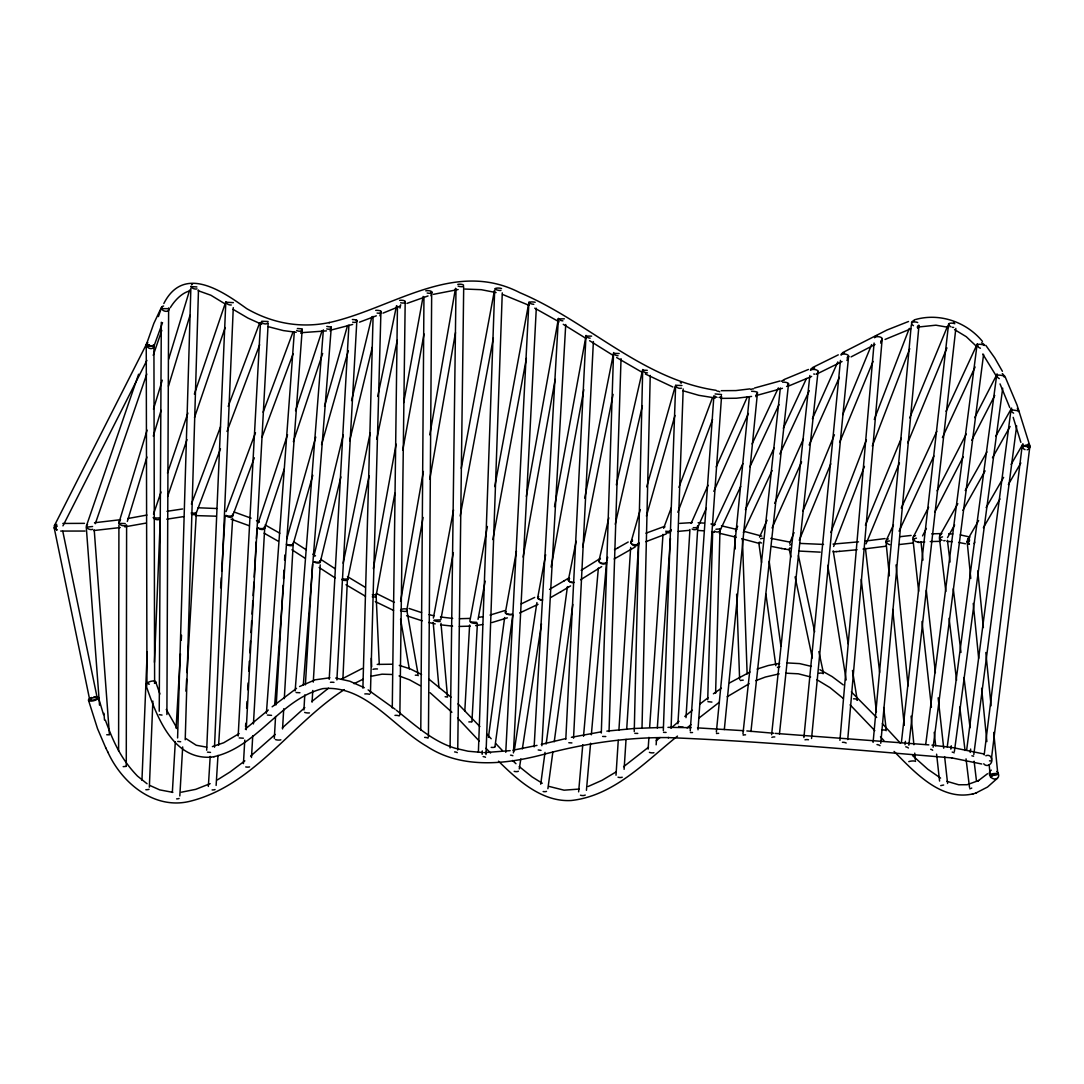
<?xml version="1.0" encoding="UTF-8"?>
<svg xmlns="http://www.w3.org/2000/svg" width="1084" height="1084" viewBox="0 0 1084 1084"><rect width="100%" height="100%" fill="white"/><g stroke="black" fill="none" stroke-linecap="round" stroke-linejoin="round"><path stroke-width="1.5" d="M118.603 751.063L118.915 524.941M126.272 766.32L126.611 524.995M159.24 711.239L161.299 322.233M166.895 714.559L168.63 308.439M420.782 730.318L423.952 297.111M428.424 736.944L431.689 291.881M392.272 707.947L397.449 306.365M399.861 715.047L405.186 301.664M450.077 747.946L455.998 288.696M457.733 750.006L463.695 287.368M634.248 731.605L642.677 370.186L647.27 370.335M641.999 728.394L650.224 375.43M362.896 688.15L373.099 316.392M370.443 693.245L380.931 311.393M177.6 737.933L190.865 288.181M185.215 739.762L198.48 290.011M707.716 699.776L712.662 532M715.603 693.353L720.02 528.667M601.308 733.041L613.53 353.357L619.167 353.519M609.032 731.605L621.037 358.668M478.383 752.377L494.656 290.661M482.163 754.315L482.285 750.927M485.998 754.559L502.271 292.856M663.327 730.657L675.644 385.294L681.931 385.511M671.118 727.567L683.191 388.939M141.95 780.317L147.194 652.067M149.348 787.174L152.871 701.118M154.456 662.31L160.242 520.564M206.678 750.209L225.797 302.219L233.358 302.653M214.51 747.228L233.277 307.626M342.896 679.194L347.422 578.964A3.862 1.396 11.7 0 1 346.392 580.401A3.862 1.396 11.7 0 1 342.097 579.832M505.767 752.31L528.897 302.572M513.437 752.879L536.295 308.222M565.794 739.41L585.97 336.054L591.607 336.135M573.544 738.163L593.382 341.555M238.168 736.009L260.485 322.693M246.217 729.735L268.168 323.14M329.211 679.329L348.913 325.051M336.88 679.898L356.853 320.552M464.792 711.307L469.616 625.021M471.919 721.741L477.394 623.842M243.426 763.61L244.781 740.101M245.553 726.659L245.756 723.299M246.624 708.177L247.003 701.47M247.68 689.709L248.073 682.988M248.751 671.226L249.334 661.145M249.821 652.758L250.499 640.996M250.973 632.595L251.651 620.834M252.044 614.113L252.816 600.685M253.114 595.644L253.886 582.203M254.171 577.162L256.203 541.892M256.407 538.531L256.989 528.45M251.488 757.54L252.748 735.697M253.426 723.936L264.753 527.407M274.306 738.407L275.566 716.538M276.244 704.763L283.114 585.306M283.493 578.571L283.981 570.157M284.564 560.062L284.848 555.022M282.558 728.936L283.723 708.746M284.306 698.652L293.208 543.856M534.127 746.862L558.355 318.913L564.33 318.818M541.878 745.738L565.726 324.522M172.342 792.445L175.31 741.727M176.096 728.204L180.445 653.815M181.231 640.292L181.529 635.224M179.822 795.968L182.681 746.944M185.947 691.158L186.638 679.329M187.031 672.568L196.312 513.653M303.913 709.979L304.794 694.898M305.39 684.858L312.531 564.263M312.084 702.188L312.775 690.467M313.276 682.093L320.214 564.859M208.345 786.442L210.201 756.388M220.648 587.772L221.258 577.745M221.678 571.078L225.093 515.984M216.123 785.439L217.979 755.385M218.602 745.372L232.667 518.315M677.907 723.787L689.939 529.507M685.996 717.662L697.825 526.77M616.01 775.223L618.259 740.318M618.896 730.345L630.671 547.461M624.113 769.315L626.037 739.383M626.688 729.41L638.666 543.206M648.124 749.112L648.937 737.364M649.641 727.296L663.001 534.358M656.145 744.816L656.606 738.109M657.311 728.041L670.44 538.45M690.223 730.901L713.895 395.714M698.001 729.817L721.551 396.31M266.393 713.286L294.333 331.69M274.659 705.399L302.246 328.872L297.382 328.52M295.133 690.969L323.371 329.848M303.317 684.885L331.298 327.124L326.799 326.42M839.924 740.345L874.083 343.032M847.729 739.573L882.173 338.926A3.862 2.764 22.4 0 1 880.858 341.067M578.626 791.848L582.772 744.735M583.517 736.321L598.368 568.043M586.43 790.331L590.59 743.217M591.336 734.803L606.484 563.165M873.094 742.377L911.292 324.848M880.75 743.285L918.947 325.756M803.908 737.554L840.452 360.403M811.55 738.502L848.596 356.311M716.361 732.025L749.356 396.744M724.329 729.559L757.486 392.584A3.862 0.732 5.6 0 0 755.724 391.703A3.862 0.732 5.6 0 0 751.619 391.31M771.618 734.695L809.856 375.525M779.437 734.031L818.027 371.527M742.946 733.895L780.344 387.95M750.941 731.551L788.529 383.912M901.4 742.472L948.581 324.035M905.032 744.681L905.411 741.321M908.853 745.196L955.831 328.438M984.177 754.925L1022.158 445.971L1026.982 446.296L1029.8 446.865L991.386 759.152M925.722 744.423L977.036 344.875M933.121 747.242L983.581 354.4M966.63 750.209L1011.006 409.738L1018.364 410.822M970.207 752.404L970.654 749.044M973.798 754.599L1016.656 425.877M931.955 745.182L947.24 746.903L996.657 375.362M950.831 749.139L951.278 745.792M954.408 751.388L1002.7 388.221M488.437 737.337L504.643 617.528M494.941 746.781L512.732 615.333M540.713 784.206L545.022 752.391M546.146 744.003L567.447 586.566M547.894 788.691L552.881 751.849M554.236 741.795L572.813 604.452M514.236 751.009L536.919 602.568M519.29 768.922L520.821 758.922M522.352 748.909L541.472 623.842M400.579 601.376L423.37 471.486M429.792 434.86L455.51 288.317M423.058 517.461L406.69 610.712A3.862 1.03 10 0 1 404.562 611.417A3.862 1.03 10 0 1 400.511 610.631M429.779 479.169L455.483 332.625M516.431 551.241L505.347 612.69A3.862 1.572 10.2 0 0 508.396 614.547A3.862 1.572 10.2 0 0 512.502 614.343M526.323 496.445L558.395 318.764M523.111 557.068L555.184 379.386M373.343 568.585L396.121 444.128M403.709 402.638L423.139 296.433M376.053 596.146L394.874 493.261M402.774 450.117L424.034 333.953M431.012 295.783L431.622 292.463M537.691 597.826L545.645 554.723M554.52 506.648L586.01 335.904M551.092 567.067L583.815 389.684M433.383 618.083L453.532 509.954M461.283 468.356L494.467 290.349M440.944 619.167L453.342 552.61M460.158 516.011L493.342 338.005M469.86 621.213L487.393 526.485M494.778 486.608L528.626 303.791M478.044 619.357L485.131 581.132M492.827 539.575L526.363 358.438M568.517 579.317L576.119 541.214M584.696 498.139L613.395 354.007M582.745 546.783L613.097 394.373M343.154 563.233L370.2 432.787M377.72 396.459L396.554 305.634M399.982 308.086L400.673 304.78M347.625 579.683L369.197 475.659M376.717 439.332L397.259 340.254M169.063 308.669L161.353 308.655L161.977 308.371M599.018 560.631L608.815 517.8M616.349 484.846L642.731 369.508A3.862 2.534 12.9 0 0 647.473 372.882M606.959 560.509L607.704 557.217M615.238 524.263L642.378 405.633M313.75 556.742L343.208 435.104M351.568 400.592L371.88 316.758M320.2 562.393L340.891 476.919M349.658 440.754L372.354 347.07M379.915 315.837L380.714 312.544M720.454 528.938L715.941 529.236M286.704 538.992L315.756 437.069M324.522 406.324L347.585 325.43M292.965 544.873L312.802 475.293M321.569 444.562L348.316 350.715M631.064 542.027L640.265 509.575M646.714 486.851L675.251 386.243M646.416 516.065L674.966 415.443M119.172 521.905L147.085 430.118M153.454 409.183L162.275 380.199M168.63 359.265L189.686 290.011M127.329 521.431L146.923 457.014M153.291 436.093L161.123 410.321M168.467 386.161L190.012 315.308M162.532 322.625L153.765 346.69L146.408 344.441L153.833 323.411L160.947 308.384M945.858 591.498L939.394 537.935L942.538 536.851M258.277 522.854L287.545 434.738M295.539 410.701L322.151 330.593M264.632 528.125L284.32 468.844M293.371 441.608L322.653 353.479M330.105 331.054L331.162 327.842M153.508 514.101L161.042 492.001M167.492 473.058L187.911 413.058M194.361 394.115L225.54 302.531M167.641 496.472L186.99 439.63M194.51 417.53L225.147 327.531M86.571 525.469L138.589 374.251M158.427 316.569L161.638 307.206M95.311 523.694L146.787 374.034M153.223 355.322L161.801 330.376M226.068 511.553L255.472 432.719M263.114 412.232L293.087 331.826M232.572 516.147L254.333 457.814M261.976 437.313L293.127 353.75M300.769 333.262L301.948 330.105M663.611 528.247L671.267 507.786M678.923 487.326L712.5 397.611M677.839 512.258L712.594 419.386M191.407 504.074L220.499 426.879M228.209 406.392L259.686 322.883M196.123 513.396L220.472 448.803M227.003 431.459L259.659 344.807M830.778 532.488L866.414 439.86M874.273 419.454L909.3 328.384M833.65 546.485L864.449 466.418M872.308 446.012L909.761 348.669M917.62 328.262L918.826 325.119M789.626 543.314L794.044 532.61M802.878 511.214L834.423 434.779M842.62 414.915L871.644 344.59M799.233 540.279L830.778 463.844M839.612 442.435L873.04 361.419M880.614 343.086L881.875 340.024M865.398 525.198L901.36 438.099M909.706 417.882L947.579 326.121M866.048 543.856L899.435 462.976M907.782 442.76L946.942 347.883M691.118 523.409L708.069 485.253M716.212 466.933L747.418 396.73M697.54 527.962L706.361 508.125M713.814 491.337L748.407 413.492M755.873 396.703L757.228 393.655M759.505 537.149L767.066 520.239M774.626 503.342L803.461 438.79M812.39 418.817L837.81 361.948M772.065 527.989L801.591 461.906M809.152 444.996L839.368 377.381M846.929 360.471L848.298 357.395M886.36 540.225L893.46 524.886M901.278 508.003L936.82 431.297M946.061 411.351L977.334 343.831A3.862 2.764 24.9 0 0 980.41 348.221M899.07 531.16L933.893 455.985M942.416 437.57L975.112 366.988M735.575 530.781L737.689 526.255M745.399 509.67L774.179 447.855M783.312 428.248L806.469 378.492M743.339 532.407L772.12 470.578M779.83 453.993L809.314 390.674M713.787 525.726L742.865 463.64M752.093 443.952L778.339 387.923M720.142 530.347L740.711 486.418M749.938 466.743L779.017 404.644M54.498 525.483L146.597 343.913M62.953 525.862L146.882 360.403M913.256 537.122L928.622 507.244M937.064 490.822L966.25 434.061M974.692 417.625L996.968 374.319M922.552 535.903L926.4 528.436M934.842 512L963.256 456.73M971.698 440.307L994.746 395.497M939.72 535.821L957.822 503.653M965.234 490.51L986.941 451.947M995.681 436.418L1011.629 408.099A3.862 3.13 29.4 0 0 1013.621 413.153M947.538 537.596L954.625 524.981M962.863 510.361L985.085 470.89M992.483 457.746L1010.085 426.5M967.795 539.276L978.622 520.564M986.115 507.61L1003.608 477.367M1011.101 464.413L1022.768 444.25M983.364 527.745L1000.017 498.952M1008.35 484.548L1020.843 462.949M163.833 303.52C183.806 264.225 222.477 291.244 246.745 308.655C272.477 323.438 300.702 328.466 329.482 322.531L328.913 322.653C391.961 308.926 453.939 258.561 519.941 292.721C587.948 321.325 641.782 379.427 716.117 390.321M170.269 307.721C174.741 300.349 182.153 292.572 190.079 290.864M1011.006 409.793L1011.846 410.05M996.846 771.442A5.149 4.146 42.8 0 1 997.416 778.258L987.51 787.052L975.654 793.149M282.314 727.92L304.821 707.595M275.214 734.424L250.607 756.131M987.497 773.719L977.998 780.968L978.73 780.507L967.131 784.721L958.717 784.775L946.915 781.32M990.532 777.458L993.987 774.437M670.955 728.163L679.018 721.294M677.486 736.104C645.536 761.618 614.045 795.886 571.105 800.52C541.77 802.106 517.922 780.29 498.504 761.185M656.226 740.751L660.02 737.513M268.29 710.047L245.323 729.044M684.79 716.429L692.324 710.21M687.093 727.933L690.955 724.668M969.746 788.8L971.752 788.095M648.53 747.201L623.598 766.713M311.975 701.402L328.479 688.204M272.138 706.809L296.528 688.367M698.692 718.286L719.383 702.175M244.848 760.86L229.984 772.011L217.477 779.843M700.196 703.868L708.177 697.662M713.394 693.801L721.402 688.218M239.117 733.611L223.724 742.757L212.383 746.605M727.161 696.755L749.139 683.747M344.36 689.6C290.891 723.99 253.575 786.049 189.009 801.51C153.643 809.626 121.638 782.634 107.844 752.093M616.254 771.808L602.013 780.331L588.097 786.51M581.187 570.333L600.387 558.368M601.688 566.607L580.563 579.777M564.127 580.834L569.236 577.731M568.097 587.406L570.577 585.902M550.631 597.569L560.848 591.715M341.433 679.207L362.341 668.435M614.154 558.978L635.116 547.027M729.6 682.893L749.979 672.012M564.33 580.712L549.547 589.371M560.658 591.837L568.287 587.298M614.452 549.845L617.907 547.813M617.853 547.854L628.205 542.014M299.577 686.538L315.119 679.817L329.915 677.771M354.062 683.679L363.316 679.085M851.089 356.893L875.005 344.495M842.756 352.544L886.969 330.01L908.514 321.501M838.284 354.847L812.715 367.476M842.051 361.555L816.374 374.237M331.298 327.124L331.148 327.192A3.862 2.209 18.4 0 1 326.731 328.899M534.683 597.419L521.241 603.896M538.03 604.344L519.656 612.988M885.045 339.455L910.696 328.886M210.16 783.637L195.73 789.342L181.407 792.201M808.434 369.454L784.22 379.481M645.82 541.702L666.199 533.951M811.645 376.433L788.041 386.283M645.969 533.192L664.248 526.485M126.15 766.388L123.183 766.645M383.004 313.127L399.969 306.189M755.751 680.657L765.412 677.026L779.152 673.869M1029.786 446.893L1022.212 445.998M991.155 760.9L989.489 760.86M376.324 315.823L359.509 322.165M406.961 303.412L428.031 295.946M757.106 669.058L768.217 665.535L779.613 663.381M780.074 380.972L754.478 388.045M782.418 388.316L756.171 395.579M940.736 785.615L943.649 785.019M504.859 610.563L490.049 615.075M507.38 617.853L491.892 622.568M352.652 324.455L330.932 330.078M894.07 751.415C915.289 772.838 942.89 803.447 976.467 792.905M972.294 794.179L973.093 793.935M371.08 676.267L382.056 674.18L392.137 674.492M433.37 294.36L458.126 289.536M347.652 579.113L342.097 579.046M541.282 744.41L565.618 738.611M471.662 721.836L468.83 721.917M537 745.399L512.962 750.223M213.765 756.74C257.301 747.079 280.011 699.275 322.869 688.625C365.362 684.654 393.099 726.917 426.852 746.348C460.89 768.895 504.439 764.599 542.041 754.803C583.3 743.705 625.847 737.174 668.638 737.594L667.974 737.594C762.933 741.266 857.729 750.169 952.416 757.946L951.589 757.838L981.725 764.003M914.124 319.929C938.798 312.341 966.291 321.623 982.456 341.419M917.186 327.151L935.899 325.186L948.635 327.409M434.142 620.116L440.632 619.858M571.39 737.296L600.36 731.998M579.181 789.057L564.059 790.182L548.68 786.32M146.936 515.049L127.736 518.545M145.662 523.152L124.768 526.865M167.004 511.309L182.613 508.965M166.773 519.182L183.535 516.621M478.694 617.392L482.624 616.715M482.651 624.547L475.646 625.603M750.06 388.871L735.887 390.579L721.266 390.687M751.578 396.432L736.415 398.234L720.752 398.384M326.406 330.891L302.206 332.625M120.554 519.697L94.498 522.745M120.229 527.556L93.644 530.55M145.866 684.939C156.11 714.654 172.017 759.545 210.635 757.188M210.188 757.255L214.171 756.686M510.157 750.656L484.44 752.621M678.178 531.377L689.18 530.361M885.059 538.572L865.059 541.092M886.414 546.16L863.04 549.073M916.454 538.138L912.931 539.209L918.663 591.268M606.864 731.117L634.397 728.462L663.259 727.391M268.127 321.501L261.705 321.257M899.842 536.716L911.102 535.442M899.557 544.507L912.376 543.043M377.218 664.397L392.367 664.221M858.528 541.851L833.027 544.087M857.051 549.751L839.45 551.377M679.776 523.382L692.229 522.596M918.121 542.474L924.747 541.932M690.372 732.54L692.541 732.54M833.162 551.77L836.658 551.566M125.216 523.572L118.983 523.342M836.333 551.593L839.802 551.349M469.657 618.422L459.453 618.72M476.648 622.338L470.429 621.972M470.226 626.132L459.345 626.444M106.72 734.749L109.443 734.816L94.227 529.968M931.712 533.829L941.901 533.572M930.235 541.593L940.234 541.309M196.882 286.948L191.055 286.569M198.074 507.786L216.746 508.518M195.377 515.591L215.852 516.187M84.484 523.355L62.845 523.45M85.026 531.052L60.718 531.065M445.131 696.727L447.529 697.066L440.985 623.259M464.982 289.049L481.255 289.685L496.079 292.572M92.587 526.499L86.286 527.203L99.525 705.21M823.515 544.425L799.762 543.396M786.754 662.893L799.68 663.611L811.388 666.375M785.873 673.178L798.325 673.801L810.629 676.958M296.108 692.541L299.929 692.744M667.961 727.35L691.064 727.676M820.249 552.149L799.084 551.065M715.128 393.953L721.551 394.522M711.917 702.08L707.933 701.673M637.771 733.421L634.831 733.34M602.623 736.442L605.793 736.537M663.53 732.35L666.091 732.432M243.385 738.204L239.212 737.933M206.746 747.174L196.258 745.264L185.621 738.38M483.071 752.567L468.085 751.226L455.226 748.258C432.408 741.361 414.562 724.708 396.297 710.196M568.802 742.73L571.905 742.933M697.5 727.879L743.692 730.697M210.513 752.404L207.464 752.147M162.031 715.074L159.267 714.668M180.676 741.754L177.749 741.429M948.676 533.748L952.782 533.978M946.928 541.377L952.24 541.688M698.123 522.705L703.801 523.098M697.676 530.415L703.204 530.794M267.382 715.047L271.556 715.359M146.421 344.427L149.199 345.159M452.678 618.422L440.443 616.986M452.597 626.145L440.578 624.818M538.192 749.952L541.011 750.372M746.862 730.941L773.691 733.245M172.79 792.35L159.673 789.87L149.7 785.385M296.23 332.287L283.303 330.579L268.236 326.677M775.29 733.394L928.825 744.871M715.318 397.991L698.801 395.321L682.866 390.728M335.674 678.069L349.793 681.213L364.265 687.69M947.24 746.903L953.039 747.689M953.852 747.811L984.38 754.071M710.941 523.978L715.155 524.629M711.592 531.865L714.356 532.298M960.275 534.9L970.017 537.054M958.581 542.434L965.451 543.761M789.559 542.054L770.792 538.341M785.019 549.087L788.664 549.696M771.944 546.499L781.971 548.545M781.591 548.477L785.372 549.154M971.874 755.792L973.595 756.226M435.226 623.883L428.641 622.473M721.443 525.821L736.998 529.507M719.302 533.22L736.144 537.244M429.074 614.669L434.088 615.807M198.169 290.715L210.892 295.241L224.049 303.29M399.264 665.4L410.104 668.828L421.554 674.505M761.754 536.119L744.098 531.39M759.545 543.504L741.808 538.748M234.09 512L251.095 518.179M231.041 519.141L249.063 525.672M421.581 612.623L409.047 608.449M422.191 620.834L406.568 615.739M399.061 675.915L409.657 679.871L420.199 685.684M502.556 294.442L528.856 305.254M261.732 324.319L247.979 318.1L233.074 309.333M672.866 387.002L645.332 373.994M393.546 610.428L375.308 601.579M394.413 602.406L376.256 593.395M819.924 669.709L832.187 676.633L843.244 684.885M816.794 679.627L829.992 687.622L843.284 698.462M256.474 520.618L259.374 522.054M954.543 329.59L966.291 336.717L976.657 346.514M534.751 308.195L559.168 321.867M265.146 524.954L279.848 533.233M264.103 533.165L278.276 541.241M640.983 371.663L616.674 357.557M365.43 596.227L346.013 584.75M542.257 783.244L532.095 776.916L519.236 766.591M365.24 587.298L347.449 576.58M368.113 689.885L395.118 709.234M563.274 324.333L585.929 338.384M940.6 778.095L927.796 769.234L912.606 755.643M612.758 355.173L589.588 340.688M293.601 541.675L306.42 549.927M291.948 549.778L304.672 558.003M335.132 577.908L319.103 567.488M335.335 568.883L320.769 559.358M312.91 554.181L315.525 555.902M428.993 679.207L450.998 697.148M147.058 783.746L137.505 776.103C120.907 758.976 113.264 741.646 105.392 720.183M430.118 692.73L451.906 712.269M851.319 691.89L876.658 717.5M512.542 760.48L515.957 763.705M850.1 704.83L874.802 730.643M458.031 703.868L479.86 726.578M457.611 718.042L479.209 740.995M495.673 743.529L502.475 750.602M490.537 753.041L485.984 748.258M900.37 743.15L882.335 723.665M491.188 738.746L486.675 733.909M880.465 736.808L883.866 740.521M985.776 345.322L994.706 357.856L1002.402 371.297M982.754 354.034L995.708 375.091M177.356 728.854L166.286 709.464M88.495 700.21L97.506 728.611L105.92 748.258M105.704 747.824L108.075 752.54M1004.868 376.175L1017.036 405.037L1029.705 445.416M1000.031 383.899L1009.76 407.57M159.931 694.031L155.703 681.958M1013.188 417.354L1020.843 442.326M103.522 714.654L98.441 697.527M798.434 555.591L814.64 631.715M818.867 651.579L823.447 673.083M789.098 548.748L790.859 557.013M795.087 576.878L812.336 657.961M62.791 531.296L97.248 698.069M54.214 527.935L89.687 699.668M406.703 609.52L418.085 674.194M400.565 619.194L409.318 668.95M833.23 550.835L848.203 643.855M852.471 670.44L857.281 700.345M827.742 565.347L846.184 679.966M769.166 561.349L780.941 646.294M758.759 542.474L761.537 562.461M765.914 594.113L775.846 665.725M947.43 540.279L950.058 562.04M953.297 588.815L960.966 652.419M964.001 677.527L970.058 727.743M974.096 761.212L976.521 781.293M949.083 618.273L956.562 680.196M959.787 706.985L965.045 750.494M966.047 758.868L969.489 787.323M865.439 548.287L879.639 672.324M883.677 707.527L886.17 729.315M861.238 579.425L876.4 711.849M920.953 541.648L922.985 560.13M926.319 590.36L935.384 672.649M938.148 697.839L943.703 748.217M944.625 756.618L947.592 783.488M921.996 621.498L931.427 707.161M934.205 732.35L935.682 745.778M936.603 754.179L939.571 781.049M896.034 564.927L908.067 685.915M911.075 716.158L913.907 744.722M914.747 753.123L915.411 759.843M886.034 542.257L889.381 575.861M892.715 609.479L904.246 725.413M977.782 570.97L983.364 627.555M985.83 652.514L991.088 705.779M993.716 732.405L997.822 774.017A3.862 0.867 -5.6 0 1 991.995 775.372A3.862 0.867 -5.6 0 1 992.131 773.841A3.862 0.867 -5.6 0 1 997.836 774.098M967.172 541.851L970.776 578.463M973.242 603.436L978.662 658.354M981.616 688.313L986.874 741.578M989.177 764.87L990.153 774.857M433.166 622.338L438.952 687.703M103.983 713.299L104.484 720.02M376.107 595.401L379.292 664.573M371.284 658.3L371.677 666.728M742.432 538.68L747.133 673.963M734.613 535.699L735.074 549.06M736.646 594.154L739.613 679.343M153.928 345.484L154.619 683.367A3.862 0.732 -0.1 0 0 154.484 683.232M146.245 345.647L146.95 683.53M54.796 528.355A3.862 1.125 -11.7 0 1 57.344 526.119M159.267 517.867A3.862 0.894 2.3 0 1 153.318 517.502M149.036 789.274A3.862 0.894 2.3 0 1 145.839 789.721M196.421 512.204A3.862 1.274 3.3 0 1 191.15 512.989M179.104 798.461A3.862 1.274 3.3 0 1 176.611 798.881M232.464 514.155A3.862 1.477 3.5 0 1 231.122 515.984A3.862 1.477 3.5 0 1 226.028 515.401M215.052 789.545A3.862 1.477 3.5 0 1 212.098 789.924M264.51 526.716A3.862 1.491 3.3 0 1 262.843 528.477A3.862 1.491 3.3 0 1 257.911 527.881A3.862 2.209 18.4 0 0 262.735 529.48A3.862 2.209 18.4 0 0 264.415 527.041M249.577 766.903A3.862 1.491 3.3 0 1 245.729 766.93M292.951 543.233A3.862 1.341 3.3 0 1 291.311 544.818A3.862 1.341 3.3 0 1 286.366 544.249A3.862 1.938 15.9 0 0 290.431 545.686A3.862 1.938 15.9 0 0 293.1 544.52M280.851 739.816A3.862 1.341 3.3 0 1 275.404 739.532M319.794 560.848A3.862 1.003 3.4 0 1 319.008 562.122A3.862 1.003 3.4 0 1 313.845 561.769A3.862 1.653 13.6 0 0 318.926 563.002A3.862 1.653 13.6 0 0 319.753 560.916M309.428 712.933A3.862 1.003 3.4 0 1 304.658 712.405M372.34 594.696A3.862 0.935 -2.6 0 1 376.04 595.658M372.964 669.316A3.862 0.935 -2.6 0 1 377.476 668.963M400.85 609.493A3.862 1.22 -10 0 1 404.915 608.829A3.862 1.22 -10 0 1 406.69 609.75M415.321 675.21A3.862 1.22 -10 0 1 418.248 675.644M512.529 614.045A3.862 1.125 7.7 0 1 508.586 614.167A3.862 1.125 7.7 0 1 505.374 612.853M494.9 746.89A3.862 1.125 7.7 0 1 491.174 747.364M542.542 599.845A3.862 1.572 8.7 0 1 538.287 598.653A3.862 1.572 8.7 0 1 538.545 596.81M518.409 771.252A3.862 1.572 8.7 0 1 514.168 771.361M573.897 582.257A3.862 1.816 7.7 0 1 569.046 581.173A3.862 1.816 7.7 0 1 569.493 578.856M546.526 791.388A3.862 1.816 7.7 0 1 543.138 791.523M606.579 562.013A3.862 1.938 5 0 1 601.688 563.192A3.862 1.938 5 0 1 599.235 560.428M585.252 795.06A3.862 1.938 5 0 1 580.482 795.209M638.625 542.678A3.862 1.924 3.7 0 1 635.685 544.751A3.862 1.924 3.7 0 1 631.118 543.179M631.877 541.458A3.862 1.924 3.7 0 1 632.446 541.214M622.23 777.228A3.862 1.924 3.7 0 1 618.029 777.201M665.739 531.201A3.862 1.707 4 0 0 669.627 531.16A3.862 1.707 4 0 0 670.982 529.602A3.862 3.116 20.5 0 1 665.982 532.569M653.923 752.716A3.862 1.707 4 0 1 649.384 752.337M697.568 526.187A3.862 1.247 3.5 0 1 696.971 527.407A3.862 1.247 3.5 0 1 693.299 527.637M683.056 727.039A3.862 1.247 3.5 0 1 678.638 726.416M740.318 680.549A3.862 0.691 -2 0 1 743.245 680.156M760.589 538.775A3.862 1.856 -7.9 0 1 762.743 538.355M777.404 667.473A3.862 1.856 -7.9 0 1 779.816 666.674M789.816 545.076A3.862 2.344 -12 0 1 791.117 544.358M818.948 673.313A3.862 2.344 -12 0 1 823.176 673.72M853.501 698.841A3.862 2.087 -9.1 0 1 857.146 699.952M881.875 730.074A3.862 1.491 -6.5 0 1 886.238 730.711M886.278 542.501A3.862 0.935 -5.7 0 1 889.585 540.93M908.785 761.632A3.862 0.935 -5.7 0 1 912.728 760.954A3.862 0.935 -5.7 0 1 915.533 761.442M967.768 542.203A3.862 0.867 -5.6 0 1 969.611 540.74M153.4 345.024A3.862 2.791 26.9 0 1 151.868 348.52A3.862 2.791 26.9 0 1 147.004 346.514A3.862 2.791 26.9 0 1 147.898 342.747M57.195 529.832A3.862 2.791 26.9 0 1 54.403 526.987A3.862 2.791 26.9 0 1 55.799 524.317M168.576 308.168A3.862 2.507 19 0 1 166.841 311.298A3.862 2.507 19 0 1 161.841 309.157A3.862 2.507 19 0 1 163.589 306.027M92.696 529.29A3.862 2.507 19 0 1 87.411 528.179A3.862 2.507 19 0 1 87.574 524.548M197.044 288.9A3.862 2.358 16.9 0 1 191.041 286.271M191.665 284.618A3.862 2.358 16.9 0 1 192.464 284.225M125.852 525.225A3.862 2.358 16.9 0 1 120.473 524.778A3.862 2.358 16.9 0 1 119.904 521.187M231.271 304.983A3.862 2.439 18.8 0 1 225.919 301.867M159.619 519.168A3.862 2.439 18.8 0 1 153.359 517.84M267.667 323.168A3.862 2.52 20.6 0 1 261.244 321.948M195.621 514.006A3.862 2.52 20.6 0 1 191.462 514.155M196.299 512.691A3.862 2.52 20.6 0 1 196.218 513.166M302.097 329.658A3.862 2.425 20.4 0 1 296.61 330.43M232.694 515.008A3.862 2.425 20.4 0 1 230.513 517.271A3.862 2.425 20.4 0 1 226.082 515.55M356.379 320.078A3.862 1.938 15.9 0 1 356.121 322.043A3.862 1.938 15.9 0 1 352.666 322.192M380.714 311.609A3.862 1.653 13.6 0 1 377.096 313.073M404.996 301.745A3.862 1.396 11.7 0 1 400.673 302.761M431.364 292.097A3.862 1.179 10.4 0 1 430.782 293.195A3.862 1.179 10.4 0 1 427.164 293.019M376.012 596.471A3.862 1.179 10.4 0 1 372.3 596.85M463.627 286.284A3.862 1.03 10 0 1 458.126 286.135M500.943 290.485A3.862 1.084 10.6 0 1 495.022 289.022M440.226 621.376A3.862 1.084 10.6 0 1 434.156 620.604M533.789 304.306A3.862 1.314 10.5 0 1 528.924 302.26M477.014 623.11A3.862 1.314 10.5 0 1 470.456 622.148M562.881 320.85A3.862 1.572 10.2 0 1 558.436 318.33M505.767 611.864A3.862 1.572 10.2 0 1 506.201 611.647M590.143 338.181A3.862 1.843 10.5 0 1 586.065 335.39M542.515 600.143A3.862 1.843 10.5 0 1 538.287 598.761A3.862 1.843 10.5 0 1 538.572 596.579M618.029 355.728A3.862 2.168 11.3 0 1 613.639 352.544M573.856 582.636A3.862 2.168 11.3 0 1 569.046 581.281A3.862 2.168 11.3 0 1 569.534 578.504M606.525 562.393A3.862 2.534 12.9 0 1 601.105 563.477A3.862 2.534 12.9 0 1 599.913 559.358M681.429 388.18A3.862 2.886 15.8 0 1 675.725 385.416M680.305 382.666A3.862 2.886 15.8 0 1 681.362 383.113M638.584 542.854A3.862 2.886 15.8 0 1 636.647 545.631A3.862 2.886 15.8 0 1 632.311 544.737M631.389 543.667A3.862 2.886 15.8 0 1 632.555 540.211M721.28 396.067A3.862 3.116 20.5 0 1 719.071 397.489M716.998 397.327A3.862 3.116 20.5 0 1 715.047 396.134M716.971 391.134A3.862 3.116 20.5 0 1 719.749 391.812M664.14 527.447A3.862 3.116 20.5 0 1 664.966 526.851M757.391 393.058A3.862 3.144 24 0 1 756.185 394.874M750.9 389.603A3.862 3.144 24 0 1 753.488 388.885M697.54 525.875A3.862 3.144 24 0 1 696.362 529.263A3.862 3.144 24 0 1 692.093 528.992M788.434 384.088A3.862 3.076 25.1 0 1 786.591 386.446M781.483 381.324A3.862 3.076 25.1 0 1 784.179 380.186M720.237 528.599A3.862 3.076 25.1 0 1 718.678 531.756A3.862 3.076 25.1 0 1 714.41 531.024M817.892 371.189A3.862 2.967 25 0 1 816.415 373.872M814.748 374.156A3.862 2.967 25 0 1 813.745 373.994M814.68 368.032A3.862 2.967 25 0 0 810.493 370.281A3.862 1.558 6.1 0 1 815.48 369.658A3.862 1.558 6.1 0 1 817.77 371.92M848.447 356.053A3.862 2.859 24.1 0 1 847.281 358.479M844.544 352.815A3.862 2.859 24.1 0 0 841.062 355.078A3.862 1.775 5.5 0 1 846.902 354.509A3.862 1.775 5.5 0 1 847.187 357.408M761.551 543.016A3.862 2.859 24.1 0 1 759.884 542.027M876.753 335.593A3.862 2.764 22.4 0 0 874.625 337.72A3.862 1.802 4.9 0 1 879.422 336.826A3.862 1.802 4.9 0 1 882.037 339.251M790.697 548.545A3.862 2.764 22.4 0 1 789.802 547.827M918.324 325.783A3.862 2.669 21 0 1 917.525 326.243M913.446 325.688A3.862 2.669 21 0 1 911.576 322.571A3.862 2.669 21 0 1 914.354 320.769M953.663 327.409A3.862 2.656 22.4 0 1 952.321 327.3M950.925 326.799A3.862 2.656 22.4 0 1 948.69 323.75M953.527 322.151A3.862 2.656 22.4 0 1 954.218 322.517M981.63 342.788A3.862 2.764 24.9 0 1 984.313 345.186M889.774 544.696A3.862 2.764 24.9 0 1 886.265 541.688A3.862 2.764 24.9 0 1 888.297 538.897M999.299 378.628A3.862 2.927 27.2 0 1 997.09 374.048M1002.293 373.628A3.862 2.927 27.2 0 1 1004.136 376.744M918.636 541.743A3.862 2.927 27.2 0 1 913.419 539.412A3.862 2.927 27.2 0 1 915.546 535.631M1017.307 408.248A3.862 3.13 29.4 0 1 1018.418 411.581M945.058 540.55A3.862 3.13 29.4 0 1 943.717 540.753M942.023 540.333A3.862 3.13 29.4 0 1 939.53 537.163A3.862 3.13 29.4 0 1 941.359 534.317M1028.215 443.912A3.862 3.347 30.1 0 1 1027.131 449.819M1025.071 449.657A3.862 3.347 30.1 0 1 1022.984 443.979M969.408 544.371A3.862 3.347 30.1 0 1 969.489 538.098M974.733 542.041A3.862 3.347 30.1 0 1 974.204 543.572M153.305 345.159A3.862 0.732 -0.1 0 1 151.882 346.216A3.862 0.732 -0.1 0 1 146.516 345.85A3.862 0.732 -0.1 0 1 148.996 344.861M149.375 684.139A3.862 0.732 -0.1 0 1 148.047 682.934M352.381 319.523A3.862 0.732 3.2 0 1 356.148 320.01A3.862 0.732 3.2 0 1 356.433 320.796M330.444 682.297A3.862 0.732 3.2 0 1 333.967 682.351M375.701 310.363A3.862 1.03 1.6 0 1 379.847 310.715A3.862 1.03 1.6 0 1 380.66 311.853M364.807 693.936A3.862 1.03 1.6 0 1 369.563 694.329M399.603 300.376A3.862 1.22 0.7 0 1 404.102 300.647A3.862 1.22 0.7 0 1 404.766 302.097M394.969 715.372A3.862 1.22 0.7 0 1 399.237 715.928M425.741 290.837A3.862 1.314 0.4 0 1 430.294 290.959A3.862 1.314 0.4 0 1 431.418 292.477M424.63 737.391A3.862 1.314 0.4 0 1 428.004 738.136M457.773 284.374A3.862 1.314 0.7 0 1 463.6 285.187M454.603 751.917A3.862 1.314 0.7 0 1 457.285 752.635M495.144 288.561A3.862 1.179 2 0 1 501.553 288.574M483.152 756.591A3.862 1.179 2 0 1 485.483 757.269M528.87 302.653A3.862 0.921 2.9 0 1 531.119 301.948A3.862 0.921 2.9 0 1 535.184 302.273M510.537 755.155A3.862 0.921 2.9 0 1 512.867 755.724M716.47 733.543A3.862 0.732 5.6 0 1 718.651 733.34M782.621 382.191A3.862 1.192 6.2 0 1 787.58 382.882A3.862 1.192 6.2 0 1 787.675 384.468M743.19 735.182A3.862 1.192 6.2 0 1 745.562 734.816M771.876 737.391A3.862 1.558 6.1 0 1 774.789 736.944M804.978 739.83A3.862 1.775 5.5 0 1 808.488 739.762M842.431 742.31A3.862 1.802 4.9 0 1 846.184 743.014M911.712 322.734A3.862 1.653 5.2 0 1 917.701 322.517M877.01 744.586A3.862 1.653 5.2 0 1 880.032 745.697M948.635 323.913A3.862 1.382 6.4 0 1 954.828 323.723M905.75 746.808A3.862 1.382 6.4 0 1 908.351 748.028M977.849 345.755A3.862 1.07 7.3 0 1 978.933 344.278A3.862 1.07 7.3 0 1 984.421 345.484M930.682 749.288A3.862 1.07 7.3 0 1 932.66 750.304M997.456 375.999A3.862 0.705 7.6 0 1 997.619 375.091A3.862 0.705 7.6 0 1 1002.51 375.592A3.862 0.705 7.6 0 1 1003.987 376.676M952.199 752.093A3.862 0.705 7.6 0 1 954.164 752.865M997.416 778.258A5.149 4.146 42.8 0 1 990.424 776.645A5.149 4.146 42.8 0 1 991.291 770.155M93.874 696.836A5.149 1.883 -15 0 1 97.953 698.679A5.149 1.883 -15 0 1 89.809 701.023A5.149 1.883 -15 0 1 91.625 697.486M985.803 755.778A5.149 4.512 -71.3 0 1 991.494 757.824A5.149 4.512 -71.3 0 1 989.773 764.505A5.149 4.512 -71.3 0 1 983.73 763.786M146.936 685.793A5.149 1.992 -18 0 1 147.207 682.988A5.149 1.992 -18 0 1 153.657 680.969A5.149 1.992 -18 0 1 155.148 683.232M968.92 544.29A3.862 2.1 -70.5 0 1 969.516 539.629M56.639 530.13A3.862 1.965 -87.2 0 1 56.693 524.412M1022.74 447.827A3.862 1.22 -15.2 0 1 1024.177 445.741A3.862 1.22 -15.2 0 1 1029.312 445.036A3.862 1.22 -15.2 0 1 1027.551 447.164M91.503 700.223A3.862 1.125 -11.7 0 0 97.248 698.177A3.862 1.125 -11.7 0 0 91.639 698.204A3.862 1.125 -11.7 0 0 91.503 700.223"/></g></svg>
